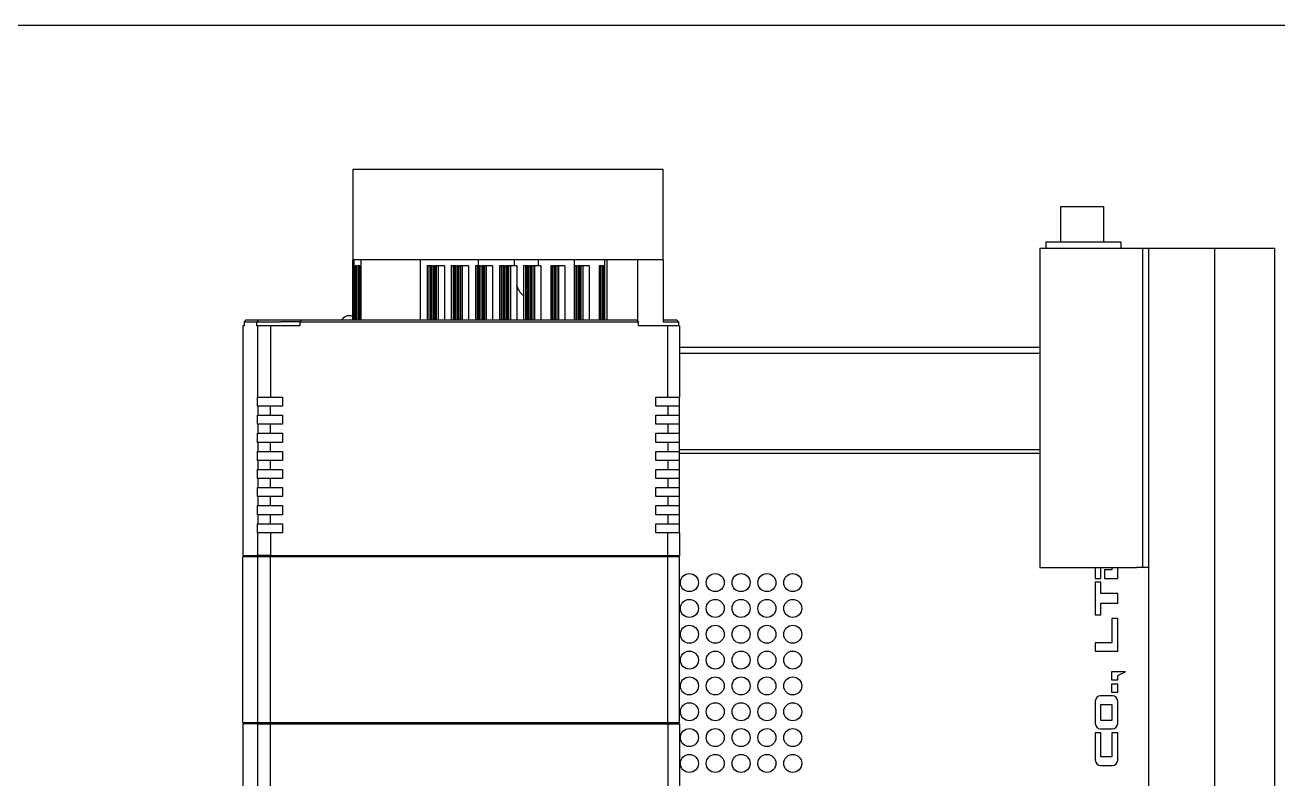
# Model space of a CAD drawing. Extents: x 500 to 100500, y -14500 to 21140.
# Drawn here: x 13632.4 to 13840.2, y -5448.1 to -5323 of the extents above; entities that cross this region are included whole.
import ezdxf

# ---------------------------------------------------------------- set-up
doc = ezdxf.new("R2010")
doc.units = 0
doc.linetypes.add('CENTER', pattern=[10.16, 6.35, -1.27, 1.27, -1.27])
doc.layers.get('0').update_dxf_attribs({"linetype": 'CONTINUOUS'})
doc.layers.add('Center', color=1, linetype='CENTER')
doc.layers.add('D', color=7, linetype='CONTINUOUS')

# ---------------------------------------------------------------- blocks, each defined once
blk = doc.blocks.new('KJVision R')
at = {"color": 2, "linetype": 'Continuous', "lineweight": 25}
for p, q in [((10119.94, -70697.07, 54.87), (10119.94, -70712.07, 54.87)), ((10119.94, -70697.07, 54.87), (10121.43, -70697.07, 54.87)), ((10119.94, -70697.07, 54.87), (10119.94, -70697.07, 54.87)), ((10121.43, -70697.07, 54.87), (10126.62, -70697.07, 54.87)), ((10126.62, -70697.07, 54.87), (10166.59, -70697.07, 54.87)), ((10166.59, -70697.07, 54.87), (10171.4, -70697.07, 54.87)), ((10171.4, -70712.07, 54.87), (10171.4, -70697.07, 54.87)), ((10237.39, -70709.14, 54.87), (10237.39, -70703.24, 54.87)), ((10237.39, -70703.24, 54.87), (10239.24, -70703.24, 54.87)), ((10239.24, -70703.24, 54.87), (10243.14, -70703.24, 54.87)), ((10243.14, -70703.24, 54.87), (10244.49, -70703.24, 54.87)), ((10244.49, -70709.14, 54.87), (10244.49, -70703.24, 54.87)), ((10234.9, -70709.14, 54.87), (10234.9, -70710.14, 54.87)), ((10236.4, -70709.14, 54.87), (10234.9, -70709.14, 54.87)), ((10245.9, -70709.14, 54.87), (10236.4, -70709.14, 54.87)), ((10247.4, -70709.14, 54.87), (10245.9, -70709.14, 54.87)), ((10247.4, -70710.14, 54.87), (10247.4, -70709.14, 54.87)), ((10233.9, -70710.14, 54.87), (10233.9, -70763.14, 54.87)), ((10233.9, -70710.14, 54.87), (10235.9, -70710.14, 54.87)), ((10235.9, -70710.14, 54.87), (10249.9, -70710.14, 54.87)), ((10249.9, -70710.14, 54.87), (10250.9, -70710.14, 54.87)), ((10250.9, -70710.14, 54.87), (10251.9, -70710.14, 54.87)), ((10250.9, -70710.14, 54.87), (10250.9, -70763.14, 54.87)), ((10251.9, -70710.14, 54.87), (10251.9, -70870.14, 54.87)), ((10251.9, -70710.14, 54.87), (10262.9, -70710.14, 54.87)), ((10262.9, -70910.14, 54.87), (10262.9, -70710.14, 54.87)), ((10262.9, -70710.14, 54.87), (10272.9, -70710.14, 54.87)), ((10272.9, -70910.14, 54.87), (10272.9, -70710.14, 54.87)), ((10119.86, -70712.07, 54.87), (10119.86, -70722.07, 54.87)), ((10119.87, -70712.07, 54.87), (10119.86, -70712.07, 54.87)), ((10120.11, -70712.07, 54.87), (10119.87, -70712.07, 54.87)), ((10121.43, -70712.07, 54.87), (10119.94, -70712.07, 54.87)), ((10120.11, -70722.07, 54.87), (10120.11, -70712.07, 54.87)), ((10120.3, -70713.07, 54.87), (10120.3, -70722.07, 54.87)), ((10120.58, -70713.07, 54.87), (10120.3, -70713.07, 54.87)), ((10120.58, -70722.07, 54.87), (10120.58, -70713.07, 54.87)), ((10120.58, -70713.07, 54.87), (10120.8, -70713.07, 54.87)), ((10120.8, -70713.07, 54.87), (10120.8, -70722.07, 54.87)), ((10121.08, -70713.07, 54.87), (10120.8, -70713.07, 54.87)), ((10121.08, -70722.07, 54.87), (10121.08, -70713.07, 54.87)), ((10121.08, -70713.07, 54.87), (10121.27, -70713.07, 54.87)), ((10121.27, -70722.07, 54.87), (10121.27, -70712.07, 54.87)), ((10121.51, -70712.07, 54.87), (10121.27, -70712.07, 54.87)), ((10124.62, -70712.07, 54.87), (10121.51, -70712.07, 54.87)), ((10131.12, -70712.07, 54.87), (10124.62, -70712.07, 54.87)), ((10166.59, -70712.07, 54.87), (10126.62, -70712.07, 54.87)), ((10131.12, -70722.07, 54.87), (10131.12, -70712.07, 54.87)), ((10132.24, -70713.07, 54.87), (10132.24, -70722.07, 54.87)), ((10132.6, -70713.07, 54.87), (10132.24, -70713.07, 54.87)), ((10132.6, -70722.07, 54.87), (10132.6, -70713.07, 54.87)), ((10132.79, -70713.07, 54.87), (10132.6, -70713.07, 54.87)), ((10132.79, -70713.07, 54.87), (10132.79, -70722.07, 54.87)), ((10133.07, -70713.07, 54.87), (10132.79, -70713.07, 54.87)), ((10133.07, -70722.07, 54.87), (10133.07, -70713.07, 54.87)), ((10133.07, -70713.07, 54.87), (10133.29, -70713.07, 54.87)), ((10133.29, -70713.07, 54.87), (10133.29, -70722.07, 54.87)), ((10133.57, -70713.07, 54.87), (10133.29, -70713.07, 54.87)), ((10133.57, -70722.07, 54.87), (10133.57, -70713.07, 54.87)), ((10133.57, -70713.07, 54.87), (10133.76, -70713.07, 54.87)), ((10133.76, -70713.07, 54.87), (10133.76, -70722.07, 54.87)), ((10134.11, -70713.07, 54.87), (10133.76, -70713.07, 54.87)), ((10134.11, -70722.07, 54.87), (10134.11, -70713.07, 54.87)), ((10135.11, -70713.07, 54.87), (10134.11, -70713.07, 54.87)), ((10135.11, -70713.07, 54.87), (10135.11, -70722.07, 54.87)), ((10136.24, -70713.07, 54.87), (10136.24, -70722.07, 54.87)), ((10136.6, -70713.07, 54.87), (10136.24, -70713.07, 54.87)), ((10136.6, -70722.07, 54.87), (10136.6, -70713.07, 54.87)), ((10136.78, -70713.07, 54.87), (10136.6, -70713.07, 54.87)), ((10136.78, -70713.07, 54.87), (10136.78, -70722.07, 54.87)), ((10137.06, -70713.07, 54.87), (10136.78, -70713.07, 54.87)), ((10137.06, -70722.07, 54.87), (10137.06, -70713.07, 54.87)), ((10137.06, -70713.07, 54.87), (10137.29, -70713.07, 54.87)), ((10137.29, -70713.07, 54.87), (10137.29, -70722.07, 54.87)), ((10137.57, -70713.07, 54.87), (10137.29, -70713.07, 54.87)), ((10137.57, -70722.07, 54.87), (10137.57, -70713.07, 54.87)), ((10137.57, -70713.07, 54.87), (10137.76, -70713.07, 54.87)), ((10137.76, -70713.07, 54.87), (10137.76, -70722.07, 54.87)), ((10138.11, -70713.07, 54.87), (10137.76, -70713.07, 54.87)), ((10138.11, -70722.07, 54.87), (10138.11, -70713.07, 54.87)), ((10139.11, -70713.07, 54.87), (10138.11, -70713.07, 54.87)), ((10139.11, -70713.07, 54.87), (10139.11, -70722.07, 54.87)), ((10140.24, -70713.07, 54.87), (10140.24, -70722.07, 54.87)), ((10140.59, -70713.07, 54.87), (10140.24, -70713.07, 54.87)), ((10140.59, -70722.07, 54.87), (10140.59, -70713.07, 54.87)), ((10140.78, -70713.07, 54.87), (10140.59, -70713.07, 54.87)), ((10140.7, -70712.07, 54.87), (10140.7, -70713.07, 54.87)), ((10140.78, -70713.07, 54.87), (10140.78, -70722.07, 54.87)), ((10141.06, -70713.07, 54.87), (10140.78, -70713.07, 54.87)), ((10141.06, -70722.07, 54.87), (10141.06, -70713.07, 54.87)), ((10141.06, -70713.07, 54.87), (10141.29, -70713.07, 54.87)), ((10141.29, -70713.07, 54.87), (10141.29, -70722.07, 54.87)), ((10141.57, -70713.07, 54.87), (10141.29, -70713.07, 54.87)), ((10141.57, -70722.07, 54.87), (10141.57, -70713.07, 54.87)), ((10141.57, -70713.07, 54.87), (10141.75, -70713.07, 54.87)), ((10141.75, -70713.07, 54.87), (10141.75, -70722.07, 54.87)), ((10142.11, -70713.07, 54.87), (10141.75, -70713.07, 54.87)), ((10142.11, -70722.07, 54.87), (10142.11, -70713.07, 54.87)), ((10143.11, -70713.07, 54.87), (10142.11, -70713.07, 54.87)), ((10143.11, -70713.07, 54.87), (10143.11, -70722.07, 54.87)), ((10144.24, -70713.07, 54.87), (10144.24, -70722.07, 54.87)), ((10144.59, -70713.07, 54.87), (10144.24, -70713.07, 54.87)), ((10144.59, -70722.07, 54.87), (10144.59, -70713.07, 54.87)), ((10144.78, -70713.07, 54.87), (10144.59, -70713.07, 54.87)), ((10144.78, -70713.07, 54.87), (10144.78, -70722.07, 54.87)), ((10145.06, -70713.07, 54.87), (10144.78, -70713.07, 54.87)), ((10145.06, -70722.07, 54.87), (10145.06, -70713.07, 54.87)), ((10145.06, -70713.07, 54.87), (10145.28, -70713.07, 54.87)), ((10145.28, -70713.07, 54.87), (10145.28, -70722.07, 54.87)), ((10145.56, -70713.07, 54.87), (10145.28, -70713.07, 54.87)), ((10145.56, -70722.07, 54.87), (10145.56, -70713.07, 54.87)), ((10145.56, -70713.07, 54.87), (10145.75, -70713.07, 54.87)), ((10145.75, -70713.07, 54.87), (10145.75, -70722.07, 54.87)), ((10146.1, -70713.07, 54.87), (10145.75, -70713.07, 54.87)), ((10146.1, -70722.07, 54.87), (10146.1, -70713.07, 54.87)), ((10147.1, -70713.07, 54.87), (10146.1, -70713.07, 54.87)), ((10146.7, -70712.07, 54.87), (10146.7, -70713.07, 54.87)), ((10147.1, -70713.07, 54.87), (10147.1, -70722.07, 54.87)), ((10148.23, -70713.07, 54.87), (10148.23, -70722.07, 54.87)), ((10148.59, -70713.07, 54.87), (10148.23, -70713.07, 54.87)), ((10148.59, -70722.07, 54.87), (10148.59, -70713.07, 54.87)), ((10148.78, -70713.07, 54.87), (10148.59, -70713.07, 54.87)), ((10148.78, -70713.07, 54.87), (10148.78, -70722.07, 54.87)), ((10149.06, -70713.07, 54.87), (10148.78, -70713.07, 54.87)), ((10149.06, -70722.07, 54.87), (10149.06, -70713.07, 54.87)), ((10149.06, -70713.07, 54.87), (10149.28, -70713.07, 54.87)), ((10149.28, -70713.07, 54.87), (10149.28, -70722.07, 54.87)), ((10149.56, -70713.07, 54.87), (10149.28, -70713.07, 54.87)), ((10149.56, -70722.07, 54.87), (10149.56, -70713.07, 54.87)), ((10149.56, -70713.07, 54.87), (10149.75, -70713.07, 54.87)), ((10149.75, -70713.07, 54.87), (10149.75, -70722.07, 54.87)), ((10150.1, -70713.07, 54.87), (10149.75, -70713.07, 54.87)), ((10150.1, -70722.07, 54.87), (10150.1, -70713.07, 54.87)), ((10151.1, -70713.07, 54.87), (10150.1, -70713.07, 54.87)), ((10150.7, -70713.07, 54.87), (10150.7, -70712.07, 54.87)), ((10151.1, -70713.07, 54.87), (10151.1, -70722.07, 54.87)), ((10152.77, -70713.07, 54.87), (10152.77, -70722.07, 54.87)), ((10153.05, -70713.07, 54.87), (10152.77, -70713.07, 54.87)), ((10153.05, -70722.07, 54.87), (10153.05, -70713.07, 54.87)), ((10153.05, -70713.07, 54.87), (10153.28, -70713.07, 54.87)), ((10153.28, -70713.07, 54.87), (10153.28, -70722.07, 54.87)), ((10153.56, -70713.07, 54.87), (10153.28, -70713.07, 54.87)), ((10153.56, -70722.07, 54.87), (10153.56, -70713.07, 54.87)), ((10153.56, -70713.07, 54.87), (10153.74, -70713.07, 54.87)), ((10153.74, -70713.07, 54.87), (10153.74, -70722.07, 54.87)), ((10154.1, -70713.07, 54.87), (10153.74, -70713.07, 54.87)), ((10154.1, -70722.07, 54.87), (10154.1, -70713.07, 54.87)), ((10155.1, -70713.07, 54.87), (10154.1, -70713.07, 54.87)), ((10155.1, -70713.07, 54.87), (10155.1, -70722.07, 54.87)), ((10156.7, -70722.07, 54.87), (10156.7, -70712.07, 54.87)), ((10156.77, -70713.07, 54.87), (10156.77, -70722.07, 54.87)), ((10157.05, -70713.07, 54.87), (10156.77, -70713.07, 54.87)), ((10157.05, -70722.07, 54.87), (10157.05, -70713.07, 54.87)), ((10157.05, -70713.07, 54.87), (10157.27, -70713.07, 54.87)), ((10157.27, -70713.07, 54.87), (10157.27, -70722.07, 54.87)), ((10157.55, -70713.07, 54.87), (10157.27, -70713.07, 54.87)), ((10157.55, -70722.07, 54.87), (10157.55, -70713.07, 54.87)), ((10157.55, -70713.07, 54.87), (10157.74, -70713.07, 54.87)), ((10157.74, -70713.07, 54.87), (10157.74, -70722.07, 54.87)), ((10158.1, -70713.07, 54.87), (10157.74, -70713.07, 54.87)), ((10158.1, -70722.07, 54.87), (10158.1, -70713.07, 54.87)), ((10159.1, -70713.07, 54.87), (10158.1, -70713.07, 54.87)), ((10159.1, -70713.07, 54.87), (10159.1, -70722.07, 54.87)), ((10160.77, -70713.07, 54.87), (10160.77, -70722.07, 54.87)), ((10161.05, -70713.07, 54.87), (10160.77, -70713.07, 54.87)), ((10161.05, -70722.07, 54.87), (10161.05, -70713.07, 54.87)), ((10161.05, -70713.07, 54.87), (10161.27, -70713.07, 54.87)), ((10161.27, -70713.07, 54.87), (10161.27, -70722.07, 54.87)), ((10161.55, -70713.07, 54.87), (10161.27, -70713.07, 54.87)), ((10161.55, -70722.07, 54.87), (10161.55, -70713.07, 54.87)), ((10161.55, -70713.07, 54.87), (10161.74, -70713.07, 54.87)), ((10161.74, -70722.07, 54.87), (10161.74, -70712.07, 54.87)), ((10162.09, -70722.07, 54.87), (10162.09, -70712.07, 54.87)), ((10167.19, -70712.07, 54.87), (10162.09, -70712.07, 54.87)), ((10171.39, -70712.07, 54.87), (10167.13, -70712.07, 54.87)), ((10167.19, -70722.28, 54.87), (10167.19, -70712.07, 54.87)), ((10171.39, -70712.07, 54.87), (10171.42, -70712.07, 54.87)), ((10171.42, -70712.07, 54.87), (10171.42, -70722.37, 54.87)), ((10101.69, -70723.07, 54.87), (10101.69, -70761.17, 54.87)), ((10101.87, -70723.07, 54.87), (10101.69, -70723.07, 54.87)), ((10102.18, -70722.07, 54.87), (10101.87, -70722.37, 54.87)), ((10101.87, -70722.37, 54.87), (10103.97, -70722.37, 54.87)), ((10101.87, -70722.37, 54.87), (10101.87, -70723.07, 54.87)), ((10102.18, -70722.07, 54.87), (10104.26, -70722.07, 54.87)), ((10104.26, -70722.07, 54.87), (10103.97, -70722.37, 54.87)), ((10103.97, -70723.07, 54.87), (10103.97, -70722.37, 54.87)), ((10103.97, -70722.37, 54.87), (10107.97, -70722.37, 54.87)), ((10104.15, -70723.07, 54.87), (10103.97, -70723.07, 54.87)), ((10104.15, -70734.87, 54.87), (10104.15, -70723.07, 54.87)), ((10106.23, -70723.07, 54.87), (10104.15, -70723.07, 54.87)), ((10104.26, -70722.07, 54.87), (10107.96, -70722.07, 54.87)), ((10106.23, -70723.07, 54.87), (10106.23, -70734.87, 54.87)), ((10111.12, -70723.07, 54.87), (10106.23, -70723.07, 54.87)), ((10107.96, -70722.07, 54.87), (10111.27, -70722.07, 54.87)), ((10110.97, -70722.37, 54.87), (10107.97, -70722.37, 54.87)), ((10110.97, -70722.37, 54.87), (10111.12, -70722.37, 54.87)), ((10111.41, -70722.07, 54.87), (10111.12, -70722.37, 54.87)), ((10111.12, -70722.37, 54.87), (10111.12, -70723.07, 54.87)), ((10111.12, -70722.37, 54.87), (10167.28, -70722.37, 54.87)), ((10111.27, -70722.07, 54.87), (10111.41, -70722.07, 54.87)), ((10111.41, -70722.07, 54.87), (10166.97, -70722.07, 54.87)), ((10166.97, -70722.07, 54.87), (10167.28, -70722.37, 54.87)), ((10167.28, -70723.07, 54.87), (10167.28, -70722.37, 54.87)), ((10172.18, -70723.07, 54.87), (10167.28, -70723.07, 54.87)), ((10171.42, -70722.07, 54.87), (10173.61, -70722.07, 54.87)), ((10171.42, -70722.37, 54.87), (10173.92, -70722.37, 54.87)), ((10172.18, -70734.87, 54.87), (10172.18, -70723.07, 54.87)), ((10174.1, -70723.07, 54.87), (10172.18, -70723.07, 54.87)), ((10173.61, -70722.07, 54.87), (10173.92, -70722.37, 54.87)), ((10173.92, -70722.37, 54.87), (10173.92, -70723.07, 54.87)), ((10174.1, -70723.07, 54.87), (10174.1, -70734.87, 54.87)), ((10233.9, -70726.64, 54.87), (10174.1, -70726.64, 54.87)), ((10233.9, -70727.64, 54.87), (10174.1, -70727.64, 54.87)), ((10104.08, -70736.37, 54.87), (10104.08, -70734.87, 54.87)), ((10104.08, -70734.87, 54.87), (10104.15, -70734.87, 54.87)), ((10104.15, -70736.37, 54.87), (10104.08, -70736.37, 54.87)), ((10104.15, -70734.87, 54.87), (10106.23, -70734.87, 54.87)), ((10104.15, -70736.37, 54.87), (10104.15, -70737.87, 54.87)), ((10106.23, -70736.37, 54.87), (10104.15, -70736.37, 54.87)), ((10106.23, -70734.87, 54.87), (10108.22, -70734.87, 54.87)), ((10106.23, -70737.87, 54.87), (10106.23, -70736.37, 54.87)), ((10108.22, -70736.37, 54.87), (10106.23, -70736.37, 54.87)), ((10108.22, -70734.87, 54.87), (10108.22, -70736.37, 54.87)), ((10170.18, -70734.87, 54.87), (10172.18, -70734.87, 54.87)), ((10170.18, -70736.37, 54.87), (10170.18, -70734.87, 54.87)), ((10172.18, -70736.37, 54.87), (10170.18, -70736.37, 54.87)), ((10172.18, -70734.87, 54.87), (10174.1, -70734.87, 54.87)), ((10172.18, -70736.37, 54.87), (10172.18, -70737.87, 54.87)), ((10174.1, -70736.37, 54.87), (10172.18, -70736.37, 54.87)), ((10174.03, -70734.87, 54.87), (10174.03, -70736.37, 54.87)), ((10174.1, -70737.87, 54.87), (10174.1, -70736.37, 54.87)), ((10104.08, -70739.37, 54.87), (10104.08, -70737.87, 54.87)), ((10104.08, -70737.87, 54.87), (10104.15, -70737.87, 54.87)), ((10104.15, -70737.87, 54.87), (10106.23, -70737.87, 54.87)), ((10106.23, -70737.87, 54.87), (10108.22, -70737.87, 54.87)), ((10108.22, -70737.87, 54.87), (10108.22, -70739.37, 54.87)), ((10170.18, -70737.87, 54.87), (10172.18, -70737.87, 54.87)), ((10170.18, -70739.37, 54.87), (10170.18, -70737.87, 54.87)), ((10172.18, -70737.87, 54.87), (10174.1, -70737.87, 54.87)), ((10174.03, -70737.87, 54.87), (10174.03, -70739.37, 54.87)), ((10104.15, -70739.37, 54.87), (10104.08, -70739.37, 54.87)), ((10104.15, -70739.37, 54.87), (10104.15, -70740.87, 54.87)), ((10106.23, -70739.37, 54.87), (10104.15, -70739.37, 54.87)), ((10106.23, -70740.87, 54.87), (10106.23, -70739.37, 54.87)), ((10108.22, -70739.37, 54.87), (10106.23, -70739.37, 54.87)), ((10172.18, -70739.37, 54.87), (10170.18, -70739.37, 54.87)), ((10172.18, -70739.37, 54.87), (10172.18, -70740.87, 54.87)), ((10174.1, -70739.37, 54.87), (10172.18, -70739.37, 54.87)), ((10174.1, -70740.87, 54.87), (10174.1, -70739.37, 54.87)), ((10104.08, -70742.37, 54.87), (10104.08, -70740.87, 54.87)), ((10104.08, -70740.87, 54.87), (10104.15, -70740.87, 54.87)), ((10104.15, -70742.37, 54.87), (10104.08, -70742.37, 54.87)), ((10104.15, -70740.87, 54.87), (10106.23, -70740.87, 54.87)), ((10104.15, -70742.37, 54.87), (10104.15, -70743.87, 54.87)), ((10106.23, -70742.37, 54.87), (10104.15, -70742.37, 54.87)), ((10106.23, -70740.87, 54.87), (10108.22, -70740.87, 54.87)), ((10106.23, -70743.87, 54.87), (10106.23, -70742.37, 54.87)), ((10108.22, -70742.37, 54.87), (10106.23, -70742.37, 54.87)), ((10108.22, -70740.87, 54.87), (10108.22, -70742.37, 54.87)), ((10170.18, -70740.87, 54.87), (10172.18, -70740.87, 54.87)), ((10170.18, -70742.37, 54.87), (10170.18, -70740.87, 54.87)), ((10172.18, -70742.37, 54.87), (10170.18, -70742.37, 54.87)), ((10172.18, -70740.87, 54.87), (10174.1, -70740.87, 54.87)), ((10172.18, -70742.37, 54.87), (10172.18, -70743.87, 54.87)), ((10174.1, -70742.37, 54.87), (10172.18, -70742.37, 54.87)), ((10174.03, -70740.87, 54.87), (10174.03, -70742.37, 54.87)), ((10174.1, -70743.87, 54.87), (10174.1, -70742.37, 54.87)), ((10104.08, -70745.37, 54.87), (10104.08, -70743.87, 54.87)), ((10104.08, -70743.87, 54.87), (10104.15, -70743.87, 54.87)), ((10104.15, -70743.87, 54.87), (10106.23, -70743.87, 54.87)), ((10106.23, -70743.87, 54.87), (10108.22, -70743.87, 54.87)), ((10108.22, -70743.87, 54.87), (10108.22, -70745.37, 54.87)), ((10170.18, -70743.87, 54.87), (10172.18, -70743.87, 54.87)), ((10170.18, -70745.37, 54.87), (10170.18, -70743.87, 54.87)), ((10172.18, -70743.87, 54.87), (10174.1, -70743.87, 54.87)), ((10174.03, -70743.87, 54.87), (10174.03, -70745.37, 54.87)), ((10174.03, -70744.14, 54.87), (10233.9, -70744.14, 54.87)), ((10233.9, -70743.64, 54.87), (10174.1, -70743.64, 54.87)), ((10104.15, -70745.37, 54.87), (10104.08, -70745.37, 54.87)), ((10104.08, -70748.37, 54.87), (10104.08, -70746.87, 54.87)), ((10104.08, -70746.87, 54.87), (10104.15, -70746.87, 54.87)), ((10104.15, -70745.37, 54.87), (10104.15, -70746.87, 54.87)), ((10106.23, -70745.37, 54.87), (10104.15, -70745.37, 54.87)), ((10104.15, -70746.87, 54.87), (10106.23, -70746.87, 54.87)), ((10106.23, -70746.87, 54.87), (10106.23, -70745.37, 54.87)), ((10108.22, -70745.37, 54.87), (10106.23, -70745.37, 54.87)), ((10106.23, -70746.87, 54.87), (10108.22, -70746.87, 54.87)), ((10108.22, -70746.87, 54.87), (10108.22, -70748.37, 54.87)), ((10172.18, -70745.37, 54.87), (10170.18, -70745.37, 54.87)), ((10170.18, -70746.87, 54.87), (10172.18, -70746.87, 54.87)), ((10170.18, -70748.37, 54.87), (10170.18, -70746.87, 54.87)), ((10172.18, -70745.37, 54.87), (10172.18, -70746.87, 54.87)), ((10174.1, -70745.37, 54.87), (10172.18, -70745.37, 54.87)), ((10172.18, -70746.87, 54.87), (10174.1, -70746.87, 54.87)), ((10174.03, -70746.87, 54.87), (10174.03, -70748.37, 54.87)), ((10174.1, -70746.87, 54.87), (10174.1, -70745.37, 54.87)), ((10104.15, -70748.37, 54.87), (10104.08, -70748.37, 54.87)), ((10104.15, -70748.37, 54.87), (10104.15, -70749.87, 54.87)), ((10106.23, -70748.37, 54.87), (10104.15, -70748.37, 54.87)), ((10106.23, -70749.87, 54.87), (10106.23, -70748.37, 54.87)), ((10108.22, -70748.37, 54.87), (10106.23, -70748.37, 54.87)), ((10172.18, -70748.37, 54.87), (10170.18, -70748.37, 54.87)), ((10172.18, -70748.37, 54.87), (10172.18, -70749.87, 54.87)), ((10174.1, -70748.37, 54.87), (10172.18, -70748.37, 54.87)), ((10174.1, -70749.87, 54.87), (10174.1, -70748.37, 54.87)), ((10104.08, -70751.37, 54.87), (10104.08, -70749.87, 54.87)), ((10104.08, -70749.87, 54.87), (10104.15, -70749.87, 54.87)), ((10104.15, -70749.87, 54.87), (10106.23, -70749.87, 54.87)), ((10106.23, -70749.87, 54.87), (10108.22, -70749.87, 54.87)), ((10108.22, -70749.87, 54.87), (10108.22, -70751.37, 54.87)), ((10170.18, -70749.87, 54.87), (10172.18, -70749.87, 54.87)), ((10170.18, -70751.37, 54.87), (10170.18, -70749.87, 54.87)), ((10172.18, -70749.87, 54.87), (10174.1, -70749.87, 54.87)), ((10174.03, -70749.87, 54.87), (10174.03, -70751.37, 54.87)), ((10104.15, -70751.37, 54.87), (10104.08, -70751.37, 54.87)), ((10104.08, -70754.37, 54.87), (10104.08, -70752.87, 54.87)), ((10104.08, -70752.87, 54.87), (10104.15, -70752.87, 54.87)), ((10104.15, -70751.37, 54.87), (10104.15, -70752.87, 54.87)), ((10106.23, -70751.37, 54.87), (10104.15, -70751.37, 54.87)), ((10104.15, -70752.87, 54.87), (10106.23, -70752.87, 54.87)), ((10106.23, -70752.87, 54.87), (10106.23, -70751.37, 54.87)), ((10108.22, -70751.37, 54.87), (10106.23, -70751.37, 54.87)), ((10106.23, -70752.87, 54.87), (10108.22, -70752.87, 54.87)), ((10108.22, -70752.87, 54.87), (10108.22, -70754.37, 54.87)), ((10172.18, -70751.37, 54.87), (10170.18, -70751.37, 54.87)), ((10170.18, -70752.87, 54.87), (10172.18, -70752.87, 54.87)), ((10170.18, -70754.37, 54.87), (10170.18, -70752.87, 54.87)), ((10172.18, -70751.37, 54.87), (10172.18, -70752.87, 54.87)), ((10174.1, -70751.37, 54.87), (10172.18, -70751.37, 54.87)), ((10172.18, -70752.87, 54.87), (10174.1, -70752.87, 54.87)), ((10174.03, -70752.87, 54.87), (10174.03, -70754.37, 54.87)), ((10174.1, -70752.87, 54.87), (10174.1, -70751.37, 54.87)), ((10104.15, -70754.37, 54.87), (10104.08, -70754.37, 54.87)), ((10104.15, -70754.37, 54.87), (10104.15, -70755.87, 54.87)), ((10106.23, -70754.37, 54.87), (10104.15, -70754.37, 54.87)), ((10106.23, -70755.87, 54.87), (10106.23, -70754.37, 54.87)), ((10108.22, -70754.37, 54.87), (10106.23, -70754.37, 54.87)), ((10172.18, -70754.37, 54.87), (10170.18, -70754.37, 54.87)), ((10172.18, -70754.37, 54.87), (10172.18, -70755.87, 54.87)), ((10174.1, -70754.37, 54.87), (10172.18, -70754.37, 54.87)), ((10174.1, -70755.87, 54.87), (10174.1, -70754.37, 54.87)), ((10104.08, -70757.37, 54.87), (10104.08, -70755.87, 54.87)), ((10104.08, -70755.87, 54.87), (10104.15, -70755.87, 54.87)), ((10104.15, -70757.37, 54.87), (10104.08, -70757.37, 54.87)), ((10104.15, -70755.87, 54.87), (10106.23, -70755.87, 54.87)), ((10104.15, -70761.17, 54.87), (10104.15, -70757.37, 54.87)), ((10106.23, -70757.37, 54.87), (10104.15, -70757.37, 54.87)), ((10106.23, -70755.87, 54.87), (10108.22, -70755.87, 54.87)), ((10106.23, -70757.37, 54.87), (10106.23, -70761.17, 54.87)), ((10108.22, -70757.37, 54.87), (10106.23, -70757.37, 54.87)), ((10108.22, -70755.87, 54.87), (10108.22, -70757.37, 54.87)), ((10170.18, -70755.87, 54.87), (10172.18, -70755.87, 54.87)), ((10170.18, -70757.37, 54.87), (10170.18, -70755.87, 54.87)), ((10172.18, -70757.37, 54.87), (10170.18, -70757.37, 54.87)), ((10172.18, -70755.87, 54.87), (10174.1, -70755.87, 54.87)), ((10172.18, -70761.17, 54.87), (10172.18, -70757.37, 54.87)), ((10174.1, -70757.37, 54.87), (10172.18, -70757.37, 54.87)), ((10174.03, -70755.87, 54.87), (10174.03, -70757.37, 54.87)), ((10174.1, -70757.37, 54.87), (10174.1, -70761.17, 54.87)), ((10101.69, -70761.17, 54.87), (10104.15, -70761.17, 54.87)), ((10101.69, -70788.87, 54.87), (10101.69, -70761.37, 54.87)), ((10104.15, -70761.37, 54.87), (10101.69, -70761.37, 54.87)), ((10102.55, -70761.37, 54.87), (10102.55, -70761.17, 54.87)), ((10106.23, -70761.17, 54.87), (10104.15, -70761.17, 54.87)), ((10104.15, -70788.87, 54.87), (10104.15, -70761.37, 54.87)), ((10106.23, -70761.37, 54.87), (10104.15, -70761.37, 54.87)), ((10104.88, -70761.37, 54.87), (10104.88, -70761.17, 54.87)), ((10106.23, -70761.17, 54.87), (10172.18, -70761.17, 54.87)), ((10106.23, -70788.87, 54.87), (10106.23, -70761.37, 54.87)), ((10172.18, -70761.37, 54.87), (10106.23, -70761.37, 54.87)), ((10107.99, -70761.37, 54.87), (10107.99, -70761.17, 54.87)), ((10170.35, -70761.37, 54.87), (10170.35, -70761.17, 54.87)), ((10172.18, -70761.17, 54.87), (10174.1, -70761.17, 54.87)), ((10172.18, -70788.87, 54.87), (10172.18, -70761.37, 54.87)), ((10174.1, -70761.37, 54.87), (10172.18, -70761.37, 54.87)), ((10173.24, -70761.37, 54.87), (10173.24, -70761.17, 54.87)), ((10174.1, -70788.87, 54.87), (10174.1, -70761.37, 54.87)), ((10233.9, -70763.14, 54.87), (10235.9, -70763.14, 54.87)), ((10235.9, -70763.14, 54.87), (10249.9, -70763.14, 54.87)), ((10243.09, -70763.14, 54.87), (10243.09, -70764.96, 54.87)), ((10244.03, -70764.96, 54.87), (10244.03, -70763.14, 54.87)), ((10245.86, -70763.53, 54.87), (10244.62, -70763.53, 54.87)), ((10244.62, -70763.53, 54.87), (10244.62, -70764.96, 54.87)), ((10245.86, -70763.14, 54.87), (10245.86, -70763.53, 54.87)), ((10246.81, -70764.96, 54.87), (10246.81, -70763.14, 54.87)), ((10250.9, -70763.14, 54.87), (10249.9, -70763.14, 54.87)), ((10251.9, -70763.14, 54.87), (10250.9, -70763.14, 54.87)), ((10243.09, -70764.96, 54.87), (10244.03, -70764.96, 54.87)), ((10244.03, -70765.54, 54.87), (10243.09, -70765.54, 54.87)), ((10243.09, -70765.54, 54.87), (10243.09, -70770.96, 54.87)), ((10244.03, -70767.44, 54.87), (10244.03, -70765.54, 54.87)), ((10244.62, -70764.96, 54.87), (10246.81, -70764.96, 54.87)), ((10246.81, -70767.44, 54.87), (10244.03, -70767.44, 54.87)), ((10246.81, -70769.03, 54.87), (10246.81, -70767.44, 54.87)), ((10244.03, -70769.03, 54.87), (10246.81, -70769.03, 54.87)), ((10244.03, -70770.96, 54.87), (10244.03, -70769.03, 54.87)), ((10243.09, -70770.96, 54.87), (10244.03, -70770.96, 54.87)), ((10246.81, -70771.59, 54.87), (10245.86, -70771.59, 54.87)), ((10245.86, -70771.59, 54.87), (10245.86, -70775.63, 54.87)), ((10246.81, -70777.03, 54.87), (10246.81, -70771.59, 54.87)), ((10243.09, -70775.63, 54.87), (10243.09, -70777.03, 54.87)), ((10245.86, -70775.63, 54.87), (10243.09, -70775.63, 54.87)), ((10243.09, -70777.03, 54.87), (10246.81, -70777.03, 54.87)), ((10245.77, -70780.42, 54.87), (10245.77, -70781.79, 54.87)), ((10248.12, -70780.42, 54.87), (10245.77, -70780.42, 54.87)), ((10245.77, -70781.79, 54.87), (10246.81, -70781.79, 54.87)), ((10246.81, -70781.03, 54.87), (10248.12, -70780.42, 54.87)), ((10246.81, -70781.79, 54.87), (10246.81, -70781.03, 54.87)), ((10245.77, -70782.46, 54.87), (10245.77, -70783.83, 54.87)), ((10246.81, -70782.46, 54.87), (10245.77, -70782.46, 54.87)), ((10245.77, -70783.83, 54.87), (10246.81, -70783.83, 54.87)), ((10246.81, -70783.83, 54.87), (10246.81, -70782.46, 54.87)), ((10243.09, -70785.31, 54.87), (10243.09, -70789.02, 54.87)), ((10245.93, -70784.43, 54.87), (10243.97, -70784.43, 54.87)), ((10244.03, -70785.87, 54.87), (10245.86, -70785.87, 54.87)), ((10244.03, -70788.51, 54.87), (10244.03, -70785.87, 54.87)), ((10245.86, -70785.87, 54.87), (10245.86, -70788.51, 54.87)), ((10246.81, -70789.02, 54.87), (10246.81, -70785.31, 54.87)), ((10245.86, -70788.51, 54.87), (10244.03, -70788.51, 54.87)), ((10101.69, -70788.87, 54.87), (10104.15, -70788.87, 54.87)), ((10101.69, -70789.07, 54.87), (10101.69, -70821.67, 54.87)), ((10104.15, -70789.07, 54.87), (10101.69, -70789.07, 54.87)), ((10102.55, -70788.87, 54.87), (10102.55, -70789.07, 54.87)), ((10104.15, -70788.87, 54.87), (10106.23, -70788.87, 54.87)), ((10104.15, -70821.67, 54.87), (10104.15, -70789.07, 54.87)), ((10104.15, -70789.07, 54.87), (10106.23, -70789.07, 54.87)), ((10104.88, -70788.87, 54.87), (10104.88, -70789.07, 54.87)), ((10106.23, -70788.87, 54.87), (10172.18, -70788.87, 54.87)), ((10106.23, -70821.67, 54.87), (10106.23, -70789.07, 54.87)), ((10106.23, -70789.07, 54.87), (10172.18, -70789.07, 54.87)), ((10107.99, -70788.87, 54.87), (10107.99, -70789.07, 54.87)), ((10170.35, -70788.87, 54.87), (10170.35, -70789.07, 54.87)), ((10172.18, -70788.87, 54.87), (10174.1, -70788.87, 54.87)), ((10172.18, -70789.07, 54.87), (10172.18, -70821.67, 54.87)), ((10172.18, -70789.07, 54.87), (10174.1, -70789.07, 54.87)), ((10173.24, -70788.87, 54.87), (10173.24, -70789.07, 54.87)), ((10174.1, -70789.07, 54.87), (10174.1, -70821.67, 54.87)), ((10244.03, -70790.54, 54.87), (10243.09, -70790.54, 54.87)), ((10243.09, -70790.54, 54.87), (10243.09, -70795.1, 54.87)), ((10243.97, -70789.9, 54.87), (10245.93, -70789.9, 54.87)), ((10244.03, -70794.56, 54.87), (10244.03, -70790.54, 54.87)), ((10246.81, -70790.54, 54.87), (10245.86, -70790.54, 54.87)), ((10245.86, -70790.54, 54.87), (10245.86, -70794.56, 54.87)), ((10246.81, -70795.1, 54.87), (10246.81, -70790.54, 54.87)), ((10245.86, -70794.56, 54.87), (10244.03, -70794.56, 54.87)), ((10243.97, -70795.98, 54.87), (10245.93, -70795.98, 54.87))]:
    blk.add_line(p, q, dxfattribs=at)
for centre in [(10175.75, -70765.64, 54.87), (10180.04, -70765.64, 54.87), (10184.32, -70765.64, 54.87), (10188.61, -70765.64, 54.87), (10192.9, -70765.64, 54.87), (10175.75, -70769.92, 54.87), (10180.04, -70769.92, 54.87), (10184.32, -70769.92, 54.87), (10188.61, -70769.92, 54.87), (10192.9, -70769.92, 54.87), (10175.75, -70774.21, 54.87), (10180.04, -70774.21, 54.87), (10184.32, -70774.21, 54.87), (10188.61, -70774.21, 54.87), (10192.9, -70774.21, 54.87), (10175.75, -70778.49, 54.87), (10180.04, -70778.49, 54.87), (10184.32, -70778.49, 54.87), (10188.61, -70778.49, 54.87), (10192.9, -70778.49, 54.87), (10175.75, -70782.78, 54.87), (10180.04, -70782.78, 54.87), (10184.32, -70782.78, 54.87), (10188.61, -70782.78, 54.87), (10192.9, -70782.78, 54.87), (10175.75, -70787.07, 54.87), (10180.04, -70787.07, 54.87), (10184.32, -70787.07, 54.87), (10188.61, -70787.07, 54.87), (10192.9, -70787.07, 54.87), (10175.75, -70791.35, 54.87), (10180.04, -70791.35, 54.87), (10184.32, -70791.35, 54.87), (10188.61, -70791.35, 54.87), (10192.9, -70791.35, 54.87), (10175.75, -70795.64, 54.87), (10180.04, -70795.64, 54.87), (10184.32, -70795.64, 54.87), (10188.61, -70795.64, 54.87), (10192.9, -70795.64, 54.87)]:
    blk.add_circle(centre, 1.5, dxfattribs=at)
for centre, start, end in [((10243.97, -70785.31, 54.87), 90, 180), ((10245.93, -70785.31, 54.87), 0, 90), ((10243.97, -70789.02, 54.87), 180, 270), ((10245.93, -70789.02, 54.87), 270, 0), ((10243.97, -70795.1, 54.87), 180, 270), ((10245.93, -70795.1, 54.87), 270, 0)]:
    blk.add_arc(centre, 0.879, start, end, dxfattribs=at)
for points, knots in [([(10148.23, -70718.02, 54.87), (10148.15, -70717.96, 54.87), (10147.81, -70717.72, 54.87), (10147.44, -70717.11, 54.87), (10147.21, -70716.58, 54.87), (10147.1, -70716.33, 54.87)], [0, 0, 0, 0, 0.140905, 0.583938, 1, 1, 1, 1]), ([(10119.86, -70721.46, 54.87), (10119.77, -70721.43, 54.87), (10119.54, -70721.36, 54.87), (10119.1, -70721.36, 54.87), (10118.67, -70721.5, 54.87), (10118.32, -70721.76, 54.87), (10118.14, -70721.94, 54.87), (10118.08, -70722.06, 54.87), (10118.08, -70722.07, 54.87)], [0, 0, 0, 0, 0.147208, 0.353794, 0.633079, 0.80084, 0.986877, 1, 1, 1, 1])]:
    blk.add_open_spline(points, degree=3, knots=knots, dxfattribs=at)
at = {"layer": 'D', "color": 2, "elevation": -10.47}
blk.add_lwpolyline([(9907.55, -70673.15), (10360.55, -70673.15), (10360.55, -71085.15), (9907.55, -71085.15)], close=True, dxfattribs=at)

msp = doc.modelspace()

# ---------------------------------------------------------------- block references
at = {"layer": 'Center'}
msp.add_blockref('KJVision R', (3566.82, 65350.1, -194.4), dxfattribs=at)

doc.saveas('drawing.dxf')
